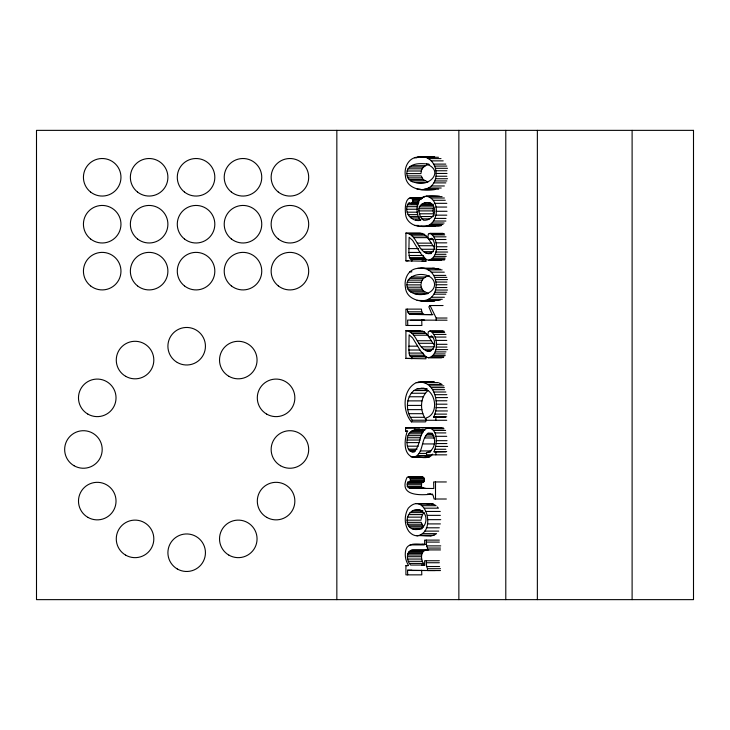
<?xml version="1.0" encoding="UTF-8"?>
<svg xmlns="http://www.w3.org/2000/svg" width="730" height="730" viewBox="0 0 730 730"><rect width="100%" height="100%" fill="white"/><g stroke="black" fill="none" stroke-linecap="round" stroke-linejoin="round"><path stroke-width="1.09" d="M434.797 248.373L427.68 237.633L424.34 234.366L420.033 233.08L405.916 233.08L405.916 260.847L425.946 261.23L425.946 259.305L411.839 259.305L410.36 258.885L409.466 257.635L408.873 252.443L409.128 237.25L412.642 240.389L420.526 253.328L426.156 259.451L428.537 260.199L441.559 260.199M420.033 330.663L405.916 330.663L405.916 358.421L425.946 358.804L425.946 356.879L411.839 356.879L410.36 356.468L409.466 355.218L408.873 350.017L409.128 334.824L412.642 337.972L420.526 350.902L426.156 357.025L428.537 357.782L441.559 357.782M428.537 260.199C439.25 257.836 438.666 237.798 430.016 233.344L428.318 234.175L427.844 237.715L428.975 239.239L432.936 239.431M428.537 357.782C439.25 355.41 438.666 335.38 430.016 330.918L428.318 331.748L427.844 335.289L428.975 336.813L432.936 337.005M445.966 451.824L434.031 451.824C436.932 444.36 438.675 430.134 428.747 427.661C418.053 430.134 421.694 445.537 413.983 451.441C407.732 453.403 406.464 444.369 407.139 440.053C407.148 430.463 416.164 428.072 424.358 430.034M445.546 417.14L433.602 417.14C440.245 404.165 434.879 378.578 416.255 382.639C402.476 389.619 402.166 411.063 411.41 421.885L425.526 421.885L426.411 420.224C419.823 411.848 419.495 397.74 428.017 390.541L413.91 390.541C405.378 397.74 405.716 411.848 412.304 420.224L426.411 420.224M420.799 189.554C443.566 190.347 439.734 152.269 417.514 157.087C408.38 157.936 403.873 167.571 405.387 175.875C406.528 190.037 424.066 191.369 434.907 189.554M420.799 300.851C443.566 301.645 439.734 263.566 417.514 268.385C408.38 269.233 403.873 278.869 405.387 287.173C406.528 301.326 424.066 302.658 434.907 300.851L417.058 300.413M439.451 196.16C431.512 195.43 418.454 194.134 417.341 205.194C416.593 210.377 416.985 216.189 420.544 220.323C410.634 222.477 402.358 210.176 409.128 202.694L410.862 203.597L418.463 203.597M428.692 549.918C419.823 548.923 420.005 560.622 424.769 565.047L410.652 565.047C405.889 560.622 405.707 548.923 414.585 549.918L440.5 549.918M422.387 197.885C417.624 199.208 409.712 194.946 406.902 200.723C404.958 204.856 405.123 209.574 405.561 214.009C406.053 221.82 413.819 226.574 421.091 226.355C438.675 229.375 441.942 199.381 426.42 196.16M418.892 210.906C417.67 203.086 429.505 199.409 433.392 205.906C437.462 212.795 431.293 220.889 423.546 220.259L420.288 216.545L418.892 210.906L433.009 210.906L434.058 215.624M433.009 210.906L433.656 206.882L419.54 206.882M422.442 533.63C434.952 524.332 423.409 491.71 408.252 508.226C404.201 515.125 404.183 524.405 408.654 531.111C410.707 533.712 413.6 535.711 416.994 535.811C423.345 534.807 431.056 538.028 436.558 533.63L422.442 533.63L419.859 535.263L416.994 535.811M446.368 481.955L433.647 481.955L433.821 488.498L409.603 488.27L407.285 486.436L407.65 482.22L422.697 482.475L424.404 481.033L424.395 478.606L422.36 476.891L408.243 476.891L407.021 477.393C398.279 496.135 419.878 495.515 432.452 494.073M425.909 488.498L422.232 487.603L421.392 486.436L421.767 482.22M410.862 203.597L411.519 203.405C413.399 202.073 413.025 198.058 410.442 197.885M426.493 164.049C444.634 170.71 429.514 187.847 414.868 182.409C408.28 181.806 404.922 174.37 407.997 168.831C412.642 162.416 421.748 163.538 428.665 164.049M406.893 284.882C407.212 271.323 434.149 270.748 434.578 284.627C433.912 297.594 407.44 298.196 406.893 284.882L421 284.882M421.091 172.727C421.009 168.183 425.115 165.08 429.267 164.359M421.091 284.025C421.009 279.48 425.115 276.378 429.267 275.657M419.02 529.268C401.409 532.69 404.557 506.009 420.462 510.106M421.164 519.158L422.478 514.595L424.139 512.624L410.032 512.624M407.65 482.22L409.849 481.827L410.442 479.911L409.804 477.666L408.243 476.891M421.94 427.816L428.692 427.534L405.579 427.917L405.579 431.248L407.395 430.928C404.411 439.177 402.732 454.361 413.271 457.345C424.039 454.79 420.416 439.378 427.972 433.282L431.485 433.456C437.042 438.73 434.952 451.377 426.548 452.536L426.548 454.845L446.705 454.845M411.41 421.885L412.304 420.224M413.271 457.345C419.33 455.976 428.464 460.475 432.616 454.106M443.083 305.532L430.052 305.532L428.829 306.81L432.087 314.63L410.059 314.393L408.581 313.48L407.668 311.783L407.313 309.118M429.678 337.005L431.53 335.855C436.421 339.833 435.719 351.13 427.981 351.176C417.122 348.904 417.295 331.904 405.916 330.663M413.91 390.541L417.195 388.807L424.139 388.232M425.316 544.27C419.294 544.954 407.833 541.477 405.761 550.064C404.529 555.229 405.597 560.786 408.453 565.239L405.916 565.686L405.916 574.857L421.803 574.857L421.639 570.239M415.772 529.268C428.309 531.011 429.888 509.631 417.204 510.106M440.518 299.884L438.721 300.468L424.614 300.468M429.678 239.431L431.53 238.281C436.421 242.26 435.719 253.556 427.981 253.602C417.122 251.321 417.295 234.33 405.916 233.08M427.169 504.092L430.089 503.563L433.228 504.092L436.047 505.68L421.94 505.68M433.602 417.14L446.742 416.821M434.031 451.824L446.705 451.569M432.653 268.312L440.281 269.233M432.899 314.676L410.059 314.393M407.778 325.471L407.605 320.078L447.043 320.205M420.589 156.859L434.697 156.859L417.514 157.087M424.358 157.288L438.474 157.288M414.676 157.789L416.848 157.789M427.981 158.593L441.011 158.593M431.248 160.865L443.192 160.865M433.857 164.104L445.802 164.104M411.328 165.701L425.444 165.701M434.879 166.084L446.815 166.084M409.384 167.061L423.5 167.061M435.6 168.302L447.545 168.302M407.997 168.831L422.113 168.831M436.038 170.765L446.897 170.765M407.167 171.002L421.283 171.002M436.184 173.457L447.043 173.457M406.893 173.594L421 173.594M407.121 175.912L421.237 175.912L423.117 179.507L427.926 181.998M436.038 176.24L446.897 176.24M407.833 177.883L421.94 177.883M435.609 178.731L447.554 178.731M409.01 179.507L423.117 179.507M410.652 180.766L424.769 180.766M434.898 180.949L446.842 180.949M414.868 182.409L426.813 182.409M433.903 182.883L445.848 182.883M431.357 185.968L444.378 185.968M428.191 188.011L441.221 188.011M417.058 189.125L420.316 189.125M424.614 189.17L438.721 189.17M424.103 196.48L438.219 196.48M429.03 196.625L442.061 196.625M421.894 197.438L424.066 197.438M411.3 198.067L422.15 198.067M431.366 198.012L444.397 198.012M409.211 198.195L422.241 198.195M412.003 198.596L421.776 198.596M412.496 199.509L421.173 199.509M433.365 200.275L445.3 200.275M412.678 200.704L419.193 200.704M412.569 201.945L419.075 201.945M412.131 202.821L418.646 202.821M424.249 202.949L430.764 202.949M409.986 203.369L417.587 203.369M434.87 203.332L446.815 203.332M408.207 203.433L418.034 203.405M421.475 204.3L433.419 204.3M407.486 204.747L418.336 204.747M420.343 205.413L433.374 205.413M407.002 206.672L417.861 206.672M435.856 207.055L446.714 207.055M419.056 208.707L433.173 208.707M406.847 209.236L417.706 209.236M436.184 211.289L447.043 211.289M407.112 212.184L417.971 212.184M419.248 213.79L433.355 213.79M407.906 214.638L417.679 214.638M435.938 215.168L446.787 215.168M409.229 216.582L418.993 216.582M420.288 216.545L433.319 216.545M411.072 218.014L419.759 218.014M435.19 218.416L446.048 218.416M421.803 218.854L429.404 218.854M415.58 219.785L421.009 219.785M433.948 221.035L445.893 221.035M432.215 223.015L444.15 223.015M430.025 224.475L443.055 224.475M415.178 225.451L418.436 225.451M427.442 225.515L441.559 225.515L438.584 226.145L418.044 226.127M421.091 226.355L435.208 226.355L432.151 226.127M430.016 233.344L443.037 233.344M408.198 233.408L422.314 233.408M429.085 233.545L442.106 233.545M431.357 233.728L444.378 233.728M410.233 234.366L424.34 234.366M432.762 234.877L444.698 234.877M412.012 235.854L426.128 235.854M434.085 236.83L446.021 236.83M413.572 237.633L427.68 237.633M428.975 239.239L433.319 239.239M435.171 239.495L446.03 239.495M435.929 242.844L446.787 242.844M417.25 243.145L431.357 243.145M418.81 245.718L432.926 245.718M436.184 246.74L447.043 246.74M408.919 248.601L418.691 248.601M421.301 249.259L434.332 249.259M436.065 249.505L446.924 249.505M423.628 251.677L433.401 251.677M435.719 252.032L447.663 252.032M408.873 252.443L420.818 252.443M425.836 253.118L431.266 253.118M427.981 253.602L431.238 253.602M435.135 254.314L445.993 254.314M409.028 255.509L423.135 255.509L424.468 258.885L425.946 259.305M434.323 256.358L446.267 256.358M409.466 257.635L423.582 257.635M433.282 258.037L445.218 258.037M410.36 258.885L424.468 258.885M431.968 259.241L444.999 259.241M430.381 259.962L444.497 259.962M405.916 260.847L408.088 260.847M420.589 268.156L434.697 268.156M417.514 268.385L419.686 268.385M424.358 268.585L438.474 268.585M427.981 269.881L442.097 269.881M409.722 271.87L411.893 271.87M431.248 272.162L444.278 272.162M433.857 275.392L445.802 275.392M411.328 276.998L425.444 276.998M434.879 277.373L446.815 277.373M409.384 278.358L423.5 278.358M435.6 279.599L447.545 279.599M407.997 280.128L422.113 280.128M436.038 282.054L446.897 282.054M407.167 282.3L421.283 282.3M436.184 284.755L447.043 284.755M407.121 287.209L421.237 287.209L423.117 290.796L427.926 293.296M436.038 287.538L446.897 287.538M407.833 289.18L421.94 289.18M435.609 290.029L447.554 290.029M409.01 290.796L423.117 290.796M410.652 292.064L424.769 292.064M434.898 292.246L446.842 292.246M414.868 293.697L427.899 293.697M433.903 294.181L445.848 294.181M431.357 297.256L444.378 297.256M428.191 299.309L442.307 299.309M407.668 311.783L421.785 311.783L422.697 313.48L424.176 314.393M408.581 313.48L422.697 313.48M430.052 305.532L436.184 318.034L447.043 318.034M410.525 320.269L424.641 320.269L421.721 320.078L421.894 325.471L405.916 325.471L405.916 309.118L421.429 309.118L421.785 311.783M408.198 330.982L422.314 330.982L424.34 331.94L427.68 335.207L434.797 345.947M430.016 330.918L443.037 330.918M431.357 331.301L444.378 331.301M410.233 331.94L424.34 331.94M432.762 332.451L444.698 332.451M412.012 333.437L426.128 333.437M434.085 334.413L446.021 334.413M413.572 335.207L427.68 335.207M430.663 336.722L432.835 336.722M435.171 337.068L446.03 337.068M435.929 340.417L446.787 340.417M417.25 340.727L431.357 340.727M418.81 343.292L432.926 343.292M436.184 344.314L447.043 344.314M408.919 346.175L417.606 346.175M421.301 346.832L434.332 346.832M436.065 347.079L446.924 347.079M423.628 349.25L433.401 349.25M435.719 349.606L447.663 349.606M408.873 350.017L419.732 350.017M425.836 350.692L431.266 350.692M427.981 351.176L430.152 351.176M435.135 351.887L445.993 351.887M409.028 353.083L423.135 353.083M434.323 353.931L445.181 353.931M409.466 355.218L423.582 355.218L424.468 356.468L425.946 356.879M433.282 355.61L445.218 355.61M410.36 356.468L424.468 356.468M431.968 356.815L443.913 356.815M430.381 357.536L443.411 357.536M405.916 358.421L412.432 358.421M420.252 381.945L434.359 381.945L418.199 382.118M416.255 382.639L418.427 382.639M424.267 382.575L438.374 382.575M428.026 384.445L442.143 384.445M429.76 385.878L443.867 385.878M431.311 387.621L444.342 387.621M420.882 388.232L426.868 388.78M417.195 388.807L426.968 388.807M432.698 389.665L444.634 389.665M433.903 392.01L445.848 392.01M411.191 393.251L425.307 393.251M434.898 394.674L446.842 394.674M409.128 396.755L423.245 396.755M435.609 397.595L447.554 397.595M436.038 400.761L446.897 400.761M407.86 400.88L421.976 400.88M436.184 404.192L447.043 404.192M407.44 405.415L421.557 405.415M436.02 407.65L446.879 407.65M407.76 409.63L421.867 409.63M435.536 410.954L447.481 410.954M408.709 413.682L422.825 413.682M434.733 414.12L446.678 414.12M410.242 417.304L424.349 417.304M446.742 420.288L426.083 420.288L426.083 417.98C438.794 414.266 436.357 392.503 424.696 388.78M428.747 427.661L441.769 427.661M405.579 427.917L419.695 427.917M430.435 427.944L443.466 427.944M426.484 428.108L439.515 428.108M432.123 428.811L444.068 428.811M412.87 430.39L424.814 430.39M433.693 430.445L445.628 430.445M411.364 431.138L423.3 431.138M405.579 431.248L407.751 431.248M410.059 432.279L423.09 432.279M434.998 432.917L445.857 432.917M427.972 433.282L432.315 433.282M408.964 433.812L421.986 433.812M426.63 434.387L433.145 434.387M408.106 435.664L421.137 435.664M425.508 436.02L434.195 436.02M435.892 436.33L446.742 436.33M407.504 437.735L420.535 437.735M424.604 437.982L434.368 437.982M407.139 440.053L420.17 440.053M436.184 440.674L447.043 440.674M407.021 442.599L418.956 442.599M436.056 443.557L446.915 443.557M422.615 443.94L434.56 443.94M407.367 446.185L418.226 446.185M435.673 446.441L447.618 446.441M408.408 449.132L417.095 449.132M435.034 449.26L445.884 449.26M409.192 450.31L415.708 450.31M420.252 450.93L431.101 450.93M410.105 451.158L415.534 451.158M411.136 451.66L414.394 451.66M412.304 451.824L414.476 451.824M428.154 452.208L430.317 452.208M419.02 453.412L426.621 453.412M417.46 455.483L431.567 455.483M411.045 456.889L429.678 456.88M409.101 477.082L423.208 477.082M409.804 477.666L423.92 477.666M410.278 478.606L424.395 478.606M410.442 479.911L424.55 479.911M410.296 481.033L424.404 481.033M409.849 481.827L423.966 481.827M408.581 482.475L422.697 482.475M407.103 483.306L421.219 483.306M406.975 484.72L421.091 484.72M407.285 486.436L421.392 486.436M408.116 487.603L422.232 487.603M409.603 488.27L423.719 488.27M446.368 499.01L434.113 499.01L433.018 495.04L429.924 494.073M415.981 503.563L430.089 503.563M419.12 504.092L433.228 504.092M424.349 508.18L438.465 508.18L437.261 506.93M414.585 510.38L421.101 510.38M420.672 510.699L422.843 510.699M412.131 511.192L421.904 511.192M426.165 511.447L440.281 511.447M408.371 514.595L422.478 514.595M427.342 515.362L440.363 515.362M407.294 517.141L421.402 517.141M427.725 519.66L440.756 519.66M406.929 520.171L421.046 520.171M407.094 522.351L421.201 522.351L423.582 527.033L409.466 527.033M427.369 523.903L440.4 523.903M407.568 524.222L421.675 524.222M408.362 525.783L422.469 525.783M426.293 527.799L439.323 527.799M419.732 528.666L421.904 528.666M412.313 528.712L422.086 528.712M424.632 531.111L438.748 531.111M419.859 535.263L433.967 535.263M439.36 540.109L424.604 540.109L424.732 544.534L421.976 544.27M426.338 540.109L426.338 542.098L439.36 542.098M412.112 544.434L425.134 544.434M410.132 544.899L424.249 544.899M426.338 542.098L426.63 545.876L440.747 545.876M426.63 545.876L427.479 548.057L440.5 548.057M411.364 550.301L425.471 550.301M409.128 551.451L423.245 551.451M408.371 552.382L422.488 552.382M407.833 553.568L421.94 553.568M407.504 555.01L421.621 555.01M407.395 556.707L421.511 556.707M407.632 559.052L421.739 559.052M439.36 560.75L424.604 560.75L424.732 565.367L421.52 565.047M408.326 561.324L422.442 561.324M426.338 560.75L426.338 562.739L439.36 562.739M409.375 563.414L423.491 563.414M405.916 565.686L408.088 565.686M426.338 562.739L426.63 566.517L439.661 566.517M426.63 566.517L427.479 568.697L440.5 568.697M407.696 574.857L407.523 570.239L411.866 570.239M407.523 570.239L425.608 570.495M440.5 570.559L427.479 570.559L427.479 568.697M411.501 570.495L435.199 570.532M422.004 260.975L425.946 261.23M427.634 493.872L430.344 494.073M429.048 535.446L431.111 535.811M425.152 456.889L427.388 457.345M439.314 383.04L441.194 383.98M421.082 285.658L421.237 287.209M632.107 130.36L632.107 599.64M537.362 130.36L537.362 599.64M505.79 130.36L505.79 599.64M458.86 130.36L458.86 599.64M436.184 318.034L436.184 320.205M435.892 416.821L435.892 420.288M435.846 451.569L435.846 454.845M435.509 481.955L435.509 499.01M427.479 548.057L427.479 549.918M414.585 427.534L414.585 430.034M411.839 259.305L411.839 261.23M411.839 356.879L411.839 358.804M336.84 130.36L336.84 599.64M693.5 130.36L36.5 130.36L36.5 599.64L693.5 599.64L693.5 130.36M280.53 465.731A18.77 18.77 0 0 0 308.69 449.47A18.77 18.77 0 0 0 280.53 433.219A18.77 18.77 0 0 0 280.53 465.731M266.696 517.351A18.77 18.77 0 0 0 294.856 501.09A18.77 18.77 0 0 0 266.696 484.839A18.77 18.77 0 0 0 266.696 517.351M228.91 555.138A18.77 18.77 0 0 0 257.06 538.886A18.77 18.77 0 0 0 228.91 522.625A18.77 18.77 0 0 0 228.91 555.138M177.29 568.971A18.77 18.77 0 0 0 205.44 552.71A18.77 18.77 0 0 0 177.29 536.459A18.77 18.77 0 0 0 177.29 568.971M125.66 555.138A18.77 18.77 0 0 0 153.82 538.886A18.77 18.77 0 0 0 125.66 522.625A18.77 18.77 0 0 0 125.66 555.138M87.874 517.351A18.77 18.77 0 0 0 116.033 501.09A18.77 18.77 0 0 0 87.874 484.839A18.77 18.77 0 0 0 87.874 517.351M74.04 465.731A18.77 18.77 0 0 0 102.2 449.47A18.77 18.77 0 0 0 74.04 433.219A18.77 18.77 0 0 0 74.04 465.731M87.874 414.111A18.77 18.77 0 0 0 116.033 397.85A18.77 18.77 0 0 0 87.874 381.589A18.77 18.77 0 0 0 87.874 414.111M125.66 376.315A18.77 18.77 0 0 0 153.82 360.063A18.77 18.77 0 0 0 125.66 343.803A18.77 18.77 0 0 0 125.66 376.315M177.29 362.481A18.77 18.77 0 0 0 205.44 346.23A18.77 18.77 0 0 0 177.29 329.969A18.77 18.77 0 0 0 177.29 362.481M228.91 376.315A18.77 18.77 0 0 0 257.06 360.063A18.77 18.77 0 0 0 228.91 343.803A18.77 18.77 0 0 0 228.91 376.315M266.696 414.111A18.77 18.77 0 0 0 294.856 397.85A18.77 18.77 0 0 0 266.696 381.589A18.77 18.77 0 0 0 266.696 414.111M278.312 192.045A18.77 18.77 0 0 0 308.498 179.954A18.77 18.77 0 0 0 282.939 159.861A18.77 18.77 0 0 0 278.312 192.045M231.383 192.045A18.77 18.77 0 0 0 261.568 179.954A18.77 18.77 0 0 0 236.009 159.861A18.77 18.77 0 0 0 231.383 192.045M184.453 192.045A18.77 18.77 0 0 0 214.638 179.954A18.77 18.77 0 0 0 189.079 159.861A18.77 18.77 0 0 0 184.453 192.045M137.532 192.045A18.77 18.77 0 0 0 167.708 179.954A18.77 18.77 0 0 0 142.149 159.861A18.77 18.77 0 0 0 137.532 192.045M90.602 192.045A18.77 18.77 0 0 0 120.779 179.954A18.77 18.77 0 0 0 95.219 159.861A18.77 18.77 0 0 0 90.602 192.045M278.312 238.975A18.77 18.77 0 0 0 308.498 226.884A18.77 18.77 0 0 0 282.939 206.791A18.77 18.77 0 0 0 278.312 238.975M231.383 238.975A18.77 18.77 0 0 0 261.568 226.884A18.77 18.77 0 0 0 236.009 206.791A18.77 18.77 0 0 0 231.383 238.975M184.453 238.975A18.77 18.77 0 0 0 214.638 226.884A18.77 18.77 0 0 0 189.079 206.791A18.77 18.77 0 0 0 184.453 238.975M137.532 238.975A18.77 18.77 0 0 0 167.708 226.884A18.77 18.77 0 0 0 142.149 206.791A18.77 18.77 0 0 0 137.532 238.975M90.602 238.975A18.77 18.77 0 0 0 120.779 226.884A18.77 18.77 0 0 0 95.219 206.791A18.77 18.77 0 0 0 90.602 238.975M278.312 285.904A18.77 18.77 0 0 0 308.498 273.814A18.77 18.77 0 0 0 282.939 253.721A18.77 18.77 0 0 0 278.312 285.904M231.383 285.904A18.77 18.77 0 0 0 261.568 273.814A18.77 18.77 0 0 0 236.009 253.721A18.77 18.77 0 0 0 231.383 285.904M184.453 285.904A18.77 18.77 0 0 0 214.638 273.814A18.77 18.77 0 0 0 189.079 253.721A18.77 18.77 0 0 0 184.453 285.904M137.532 285.904A18.77 18.77 0 0 0 167.708 273.814A18.77 18.77 0 0 0 142.149 253.721A18.77 18.77 0 0 0 137.532 285.904M90.602 285.904A18.77 18.77 0 0 0 120.779 273.814A18.77 18.77 0 0 0 95.219 253.721A18.77 18.77 0 0 0 90.602 285.904"/></g></svg>
